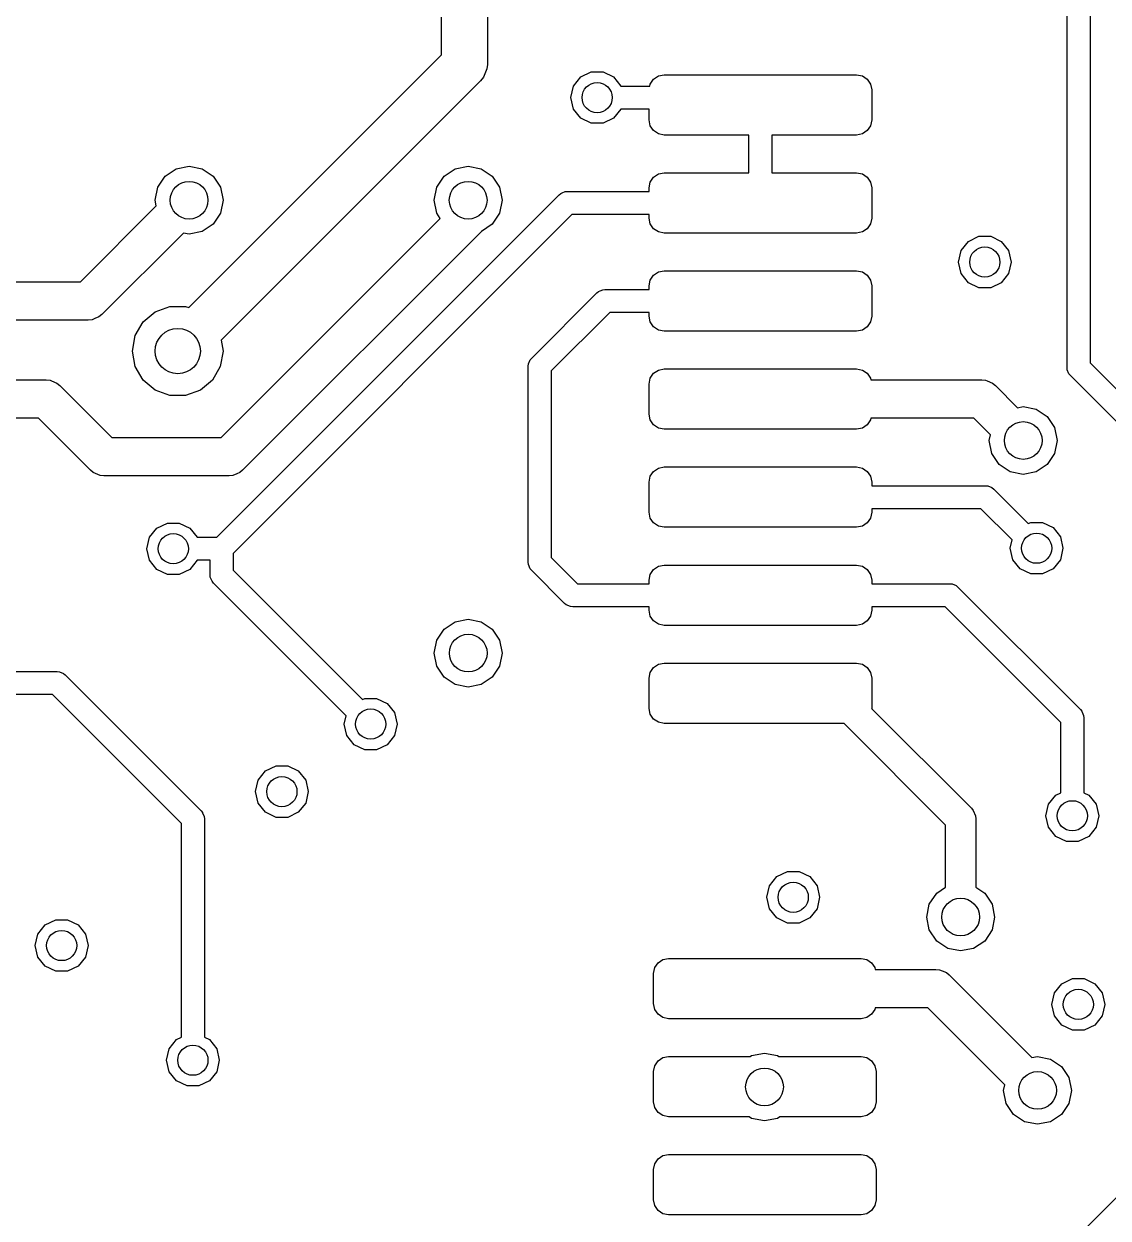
# Model space of a CAD drawing. Extents: x 0.05 to 3.89, y 0.04 to 4.21.
# Drawn here: x 2.3102 to 2.5932, y 1.1675 to 1.4791 of the extents above; entities that cross this region are included whole.
import ezdxf

# ---------------------------------------------------------------- set-up
doc = ezdxf.new("R2010")
doc.units = 0
doc.header["$MEASUREMENT"] = 0
doc.layers.add('BLACK', color=7, linetype='CONTINUOUS')

msp = doc.modelspace()

# ---------------------------------------------------------------- linework, layer by layer
at = {"layer": 'BLACK', "linetype": 'CONTINUOUS'}
for p, q in [((2.58249, 1.38942), (2.58249, 1.65862)), ((2.58849, 1.65738), (2.58849, 1.39066)), ((2.4192, 1.47099), (2.4192, 1.4808)), ((2.4312, 1.4808), (2.4312, 1.4685)), ((2.35325, 1.40504), (2.4192, 1.47099)), ((2.4312, 1.4685), (2.43108, 1.46733)), ((2.43019, 1.46517), (2.42944, 1.46426)), ((2.43108, 1.46733), (2.43019, 1.46517)), ((2.45364, 1.46283), (2.45555, 1.46523)), ((2.45555, 1.46523), (2.45831, 1.46656)), ((2.45831, 1.46656), (2.46138, 1.46656)), ((2.46138, 1.46656), (2.46414, 1.46523)), ((2.46414, 1.46523), (2.46604, 1.46284)), ((2.47372, 1.46339), (2.47458, 1.46467)), ((2.47458, 1.46467), (2.47586, 1.46552)), ((2.47586, 1.46552), (2.47736, 1.46582)), ((2.47736, 1.46582), (2.52756, 1.46582)), ((2.52756, 1.46582), (2.52907, 1.46552)), ((2.52907, 1.46552), (2.53034, 1.46467)), ((2.53034, 1.46467), (2.5312, 1.46339)), ((2.42944, 1.46426), (2.36171, 1.39653)), ((2.45295, 1.45984), (2.45364, 1.46283)), ((2.46604, 1.46284), (2.47362, 1.46284)), ((2.47362, 1.46284), (2.47372, 1.46339)), ((2.5312, 1.46339), (2.5315, 1.46188)), ((2.5315, 1.46188), (2.5315, 1.45401)), ((2.45364, 1.45685), (2.45295, 1.45984)), ((2.45555, 1.45446), (2.45364, 1.45685)), ((2.46604, 1.45684), (2.46414, 1.45446)), ((2.47343, 1.45684), (2.46604, 1.45684)), ((2.47343, 1.45401), (2.47343, 1.45684)), ((2.45831, 1.45313), (2.45555, 1.45446)), ((2.46138, 1.45313), (2.45831, 1.45313)), ((2.46414, 1.45446), (2.46138, 1.45313)), ((2.47372, 1.4525), (2.47343, 1.45401)), ((2.47458, 1.45123), (2.47372, 1.4525)), ((2.5312, 1.4525), (2.53034, 1.45123)), ((2.5315, 1.45401), (2.5312, 1.4525)), ((2.47586, 1.45037), (2.47458, 1.45123)), ((2.47736, 1.45007), (2.47586, 1.45037)), ((2.49946, 1.45007), (2.47736, 1.45007)), ((2.49946, 1.44023), (2.49946, 1.45007)), ((2.52756, 1.45007), (2.50546, 1.45007)), ((2.50546, 1.45007), (2.50546, 1.44023)), ((2.52907, 1.45037), (2.52756, 1.45007)), ((2.53034, 1.45123), (2.52907, 1.45037)), ((2.34708, 1.43933), (2.34996, 1.44125)), ((2.34996, 1.44125), (2.35335, 1.44193)), ((2.35335, 1.44193), (2.35674, 1.44125)), ((2.35674, 1.44125), (2.35961, 1.43933)), ((2.41992, 1.43933), (2.42279, 1.44125)), ((2.42279, 1.44125), (2.42618, 1.44193)), ((2.42618, 1.44193), (2.42957, 1.44125)), ((2.42957, 1.44125), (2.43244, 1.43933)), ((2.47458, 1.43908), (2.47586, 1.43993)), ((2.47586, 1.43993), (2.47736, 1.44023)), ((2.47736, 1.44023), (2.49946, 1.44023)), ((2.50546, 1.44023), (2.52756, 1.44023)), ((2.52756, 1.44023), (2.52907, 1.43993)), ((2.52907, 1.43993), (2.53034, 1.43908)), ((2.34516, 1.43646), (2.34708, 1.43933)), ((2.35961, 1.43933), (2.36153, 1.43646)), ((2.418, 1.43646), (2.41992, 1.43933)), ((2.43244, 1.43933), (2.43437, 1.43646)), ((2.47343, 1.43629), (2.47372, 1.4378)), ((2.47372, 1.4378), (2.47458, 1.43908)), ((2.53034, 1.43908), (2.5312, 1.4378)), ((2.5312, 1.4378), (2.5315, 1.43629)), ((2.34449, 1.43307), (2.34516, 1.43646)), ((2.36057, 1.34513), (2.44992, 1.43448)), ((2.36153, 1.43646), (2.3622, 1.43307)), ((2.41732, 1.43307), (2.418, 1.43646)), ((2.43437, 1.43646), (2.43504, 1.43307)), ((2.44992, 1.43448), (2.45037, 1.43485)), ((2.45037, 1.43485), (2.45069, 1.43498)), ((2.45069, 1.43498), (2.45146, 1.4353)), ((2.45146, 1.4353), (2.45204, 1.43536)), ((2.45204, 1.43536), (2.47343, 1.43536)), ((2.47343, 1.43536), (2.47343, 1.43629)), ((2.5315, 1.43629), (2.5315, 1.42842)), ((2.32497, 1.41177), (2.34478, 1.43158)), ((2.34478, 1.43158), (2.34449, 1.43307)), ((2.3622, 1.43307), (2.36153, 1.42968)), ((2.418, 1.42968), (2.41732, 1.43307)), ((2.43504, 1.43307), (2.43437, 1.42968)), ((2.36153, 1.42968), (2.35961, 1.42681)), ((2.36171, 1.37114), (2.4189, 1.42833)), ((2.45328, 1.42936), (2.36481, 1.34088)), ((2.4189, 1.42833), (2.418, 1.42968)), ((2.43437, 1.42968), (2.43244, 1.42681)), ((2.47343, 1.42936), (2.45328, 1.42936)), ((2.47343, 1.42842), (2.47343, 1.42936)), ((2.47372, 1.42691), (2.47343, 1.42842)), ((2.5315, 1.42842), (2.5312, 1.42691)), ((2.35186, 1.42451), (2.33058, 1.40323)), ((2.35335, 1.42421), (2.35186, 1.42451)), ((2.35674, 1.42489), (2.35335, 1.42421)), ((2.35961, 1.42681), (2.35674, 1.42489)), ((2.42965, 1.42494), (2.36732, 1.36261)), ((2.43244, 1.42681), (2.42965, 1.42494)), ((2.47458, 1.42564), (2.47372, 1.42691)), ((2.47586, 1.42478), (2.47458, 1.42564)), ((2.47736, 1.42448), (2.47586, 1.42478)), ((2.52756, 1.42448), (2.47736, 1.42448)), ((2.52907, 1.42478), (2.52756, 1.42448)), ((2.53034, 1.42564), (2.52907, 1.42478)), ((2.5312, 1.42691), (2.53034, 1.42564)), ((2.55482, 1.41992), (2.55673, 1.42232)), ((2.55673, 1.42232), (2.55949, 1.42365)), ((2.55949, 1.42365), (2.56256, 1.42365)), ((2.56256, 1.42365), (2.56532, 1.42232)), ((2.56532, 1.42232), (2.56723, 1.41992)), ((2.55413, 1.41693), (2.55482, 1.41992)), ((2.56723, 1.41992), (2.56791, 1.41693)), ((2.55482, 1.41394), (2.55413, 1.41693)), ((2.56791, 1.41693), (2.56723, 1.41394)), ((2.30589, 1.41177), (2.32497, 1.41177)), ((2.47343, 1.4107), (2.47372, 1.41221)), ((2.47372, 1.41221), (2.47458, 1.41349)), ((2.47458, 1.41349), (2.47586, 1.41434)), ((2.47586, 1.41434), (2.47736, 1.41464)), ((2.47736, 1.41464), (2.52756, 1.41464)), ((2.52756, 1.41464), (2.52907, 1.41434)), ((2.52907, 1.41434), (2.53034, 1.41349)), ((2.53034, 1.41349), (2.5312, 1.41221)), ((2.5312, 1.41221), (2.5315, 1.4107)), ((2.55673, 1.41154), (2.55482, 1.41394)), ((2.56723, 1.41394), (2.56532, 1.41154)), ((2.44276, 1.39189), (2.45976, 1.40889)), ((2.45976, 1.40889), (2.46022, 1.40926)), ((2.46022, 1.40926), (2.46067, 1.40945)), ((2.46067, 1.40945), (2.4613, 1.40971)), ((2.4613, 1.40971), (2.46188, 1.40977)), ((2.46188, 1.40977), (2.47343, 1.40977)), ((2.47343, 1.40977), (2.47343, 1.4107)), ((2.5315, 1.4107), (2.5315, 1.40283)), ((2.55949, 1.41021), (2.55673, 1.41154)), ((2.56256, 1.41021), (2.55949, 1.41021)), ((2.56532, 1.41154), (2.56256, 1.41021)), ((2.32982, 1.40261), (2.32876, 1.40217)), ((2.33058, 1.40323), (2.32982, 1.40261)), ((2.32982, 1.40261), (2.32982, 1.40261)), ((2.34135, 1.40129), (2.34449, 1.40393)), ((2.34449, 1.40393), (2.34834, 1.40533)), ((2.34834, 1.40533), (2.35244, 1.40533)), ((2.35244, 1.40533), (2.35325, 1.40504)), ((2.46313, 1.40377), (2.44788, 1.38852)), ((2.47343, 1.40377), (2.46313, 1.40377)), ((2.47343, 1.40283), (2.47343, 1.40377)), ((2.47372, 1.40132), (2.47343, 1.40283)), ((2.5315, 1.40283), (2.5312, 1.40132)), ((2.32704, 1.40177), (2.30589, 1.40177)), ((2.32802, 1.40186), (2.32704, 1.40177)), ((2.32876, 1.40217), (2.32802, 1.40186)), ((2.32802, 1.40186), (2.32802, 1.40186)), ((2.33929, 1.39774), (2.34135, 1.40129)), ((2.47458, 1.40004), (2.47372, 1.40132)), ((2.47586, 1.39919), (2.47458, 1.40004)), ((2.47736, 1.39889), (2.47586, 1.39919)), ((2.52907, 1.39919), (2.52756, 1.39889)), ((2.53034, 1.40004), (2.52907, 1.39919)), ((2.5312, 1.40132), (2.53034, 1.40004)), ((2.33858, 1.3937), (2.33929, 1.39774)), ((2.36171, 1.39653), (2.3622, 1.3937)), ((2.52756, 1.39889), (2.47736, 1.39889)), ((2.33929, 1.38966), (2.33858, 1.3937)), ((2.3622, 1.3937), (2.36149, 1.38966)), ((2.44188, 1.38976), (2.44194, 1.39035)), ((2.44194, 1.39035), (2.44239, 1.39143)), ((2.44239, 1.39143), (2.44276, 1.39189)), ((2.58849, 1.39066), (2.63574, 1.34341)), ((2.34135, 1.38611), (2.33929, 1.38966)), ((2.36149, 1.38966), (2.35944, 1.38611)), ((2.44188, 1.33858), (2.44188, 1.38976)), ((2.44788, 1.38852), (2.44788, 1.33983)), ((2.47372, 1.38662), (2.47458, 1.3879)), ((2.47458, 1.3879), (2.47586, 1.38875)), ((2.47586, 1.38875), (2.47736, 1.38905)), ((2.47736, 1.38905), (2.52756, 1.38905)), ((2.52756, 1.38905), (2.52907, 1.38875)), ((2.52907, 1.38875), (2.53034, 1.3879)), ((2.53034, 1.3879), (2.5312, 1.38662)), ((2.58255, 1.38883), (2.58249, 1.38942)), ((2.58299, 1.38775), (2.58255, 1.38883)), ((2.58337, 1.3873), (2.58299, 1.38775)), ((2.63061, 1.34005), (2.58337, 1.3873)), ((2.30589, 1.38617), (2.31607, 1.38617)), ((2.31607, 1.38617), (2.31704, 1.38608)), ((2.31704, 1.38608), (2.31704, 1.38608)), ((2.31704, 1.38608), (2.31745, 1.38591)), ((2.31745, 1.38591), (2.31885, 1.38533)), ((2.31885, 1.38533), (2.31885, 1.38533)), ((2.31885, 1.38533), (2.3196, 1.38471)), ((2.3196, 1.38471), (2.33317, 1.37114)), ((2.34449, 1.38347), (2.34135, 1.38611)), ((2.35944, 1.38611), (2.3563, 1.38347)), ((2.47343, 1.38511), (2.47372, 1.38662)), ((2.47343, 1.37724), (2.47343, 1.38511)), ((2.5312, 1.38662), (2.53128, 1.38617)), ((2.53128, 1.38617), (2.56026, 1.38617)), ((2.56026, 1.38617), (2.56123, 1.38608)), ((2.56123, 1.38608), (2.56123, 1.38608)), ((2.56123, 1.38608), (2.56164, 1.38591)), ((2.56164, 1.38591), (2.56303, 1.38533)), ((2.56303, 1.38533), (2.56303, 1.38533)), ((2.56303, 1.38533), (2.56379, 1.38471)), ((2.56379, 1.38471), (2.56957, 1.37893)), ((2.34834, 1.38207), (2.34449, 1.38347)), ((2.35244, 1.38207), (2.34834, 1.38207)), ((2.3563, 1.38347), (2.35244, 1.38207)), ((2.56957, 1.37893), (2.57106, 1.37923)), ((2.57106, 1.37923), (2.57445, 1.37855)), ((2.57445, 1.37855), (2.57732, 1.37663)), ((2.314, 1.37617), (2.30589, 1.37617)), ((2.32757, 1.36261), (2.314, 1.37617)), ((2.47372, 1.37573), (2.47343, 1.37724)), ((2.47458, 1.37445), (2.47372, 1.37573)), ((2.47586, 1.3736), (2.47458, 1.37445)), ((2.53034, 1.37445), (2.52907, 1.3736)), ((2.5312, 1.37573), (2.53034, 1.37445)), ((2.53128, 1.37617), (2.5312, 1.37573)), ((2.55818, 1.37617), (2.53128, 1.37617)), ((2.5625, 1.37186), (2.55818, 1.37617)), ((2.57732, 1.37663), (2.57924, 1.37376)), ((2.33317, 1.37114), (2.36171, 1.37114)), ((2.47736, 1.3733), (2.47586, 1.3736)), ((2.52756, 1.3733), (2.47736, 1.3733)), ((2.52907, 1.3736), (2.52756, 1.3733)), ((2.5622, 1.37037), (2.5625, 1.37186)), ((2.57924, 1.37376), (2.57992, 1.37037)), ((2.56288, 1.36698), (2.5622, 1.37037)), ((2.57992, 1.37037), (2.57924, 1.36698)), ((2.5648, 1.36411), (2.56288, 1.36698)), ((2.57924, 1.36698), (2.57732, 1.36411)), ((2.32832, 1.36198), (2.32757, 1.36261)), ((2.33013, 1.36124), (2.32832, 1.36198)), ((2.32832, 1.36198), (2.32832, 1.36198)), ((2.36656, 1.36198), (2.36577, 1.36166)), ((2.36732, 1.36261), (2.36656, 1.36198)), ((2.36656, 1.36198), (2.36656, 1.36198)), ((2.47372, 1.36103), (2.47458, 1.36231)), ((2.47458, 1.36231), (2.47586, 1.36316)), ((2.47586, 1.36316), (2.47736, 1.36346)), ((2.47736, 1.36346), (2.52756, 1.36346)), ((2.52756, 1.36346), (2.52907, 1.36316)), ((2.52907, 1.36316), (2.53034, 1.36231)), ((2.53034, 1.36231), (2.5312, 1.36103)), ((2.56767, 1.36219), (2.5648, 1.36411)), ((2.57106, 1.36151), (2.56767, 1.36219)), ((2.57445, 1.36219), (2.57106, 1.36151)), ((2.57732, 1.36411), (2.57445, 1.36219)), ((2.3311, 1.36114), (2.33013, 1.36124)), ((2.36378, 1.36114), (2.3311, 1.36114)), ((2.36475, 1.36124), (2.36378, 1.36114)), ((2.36475, 1.36124), (2.36475, 1.36124)), ((2.36577, 1.36166), (2.36475, 1.36124)), ((2.47343, 1.35952), (2.47372, 1.36103)), ((2.47343, 1.35165), (2.47343, 1.35952)), ((2.5312, 1.36103), (2.5315, 1.35952)), ((2.5315, 1.35952), (2.5315, 1.35858)), ((2.5315, 1.35858), (2.56122, 1.35858)), ((2.56122, 1.35858), (2.5618, 1.35853)), ((2.5618, 1.35853), (2.56288, 1.35808)), ((2.56288, 1.35808), (2.56334, 1.35771)), ((2.56334, 1.35771), (2.57237, 1.34867)), ((2.55997, 1.35258), (2.5315, 1.35258)), ((2.5315, 1.35258), (2.5315, 1.35165)), ((2.56814, 1.34441), (2.55997, 1.35258)), ((2.47372, 1.35014), (2.47343, 1.35165)), ((2.47458, 1.34886), (2.47372, 1.35014)), ((2.5312, 1.35014), (2.53034, 1.34886)), ((2.5315, 1.35165), (2.5312, 1.35014)), ((2.34301, 1.34512), (2.34492, 1.34751)), ((2.34492, 1.34751), (2.34768, 1.34884)), ((2.34768, 1.34884), (2.35075, 1.34884)), ((2.35075, 1.34884), (2.35351, 1.34751)), ((2.35351, 1.34751), (2.35541, 1.34513)), ((2.47586, 1.34801), (2.47458, 1.34886)), ((2.47736, 1.34771), (2.47586, 1.34801)), ((2.52756, 1.34771), (2.47736, 1.34771)), ((2.52907, 1.34801), (2.52756, 1.34771)), ((2.53034, 1.34886), (2.52907, 1.34801)), ((2.57237, 1.34867), (2.57301, 1.34898)), ((2.57301, 1.34898), (2.57607, 1.34898)), ((2.57607, 1.34898), (2.57884, 1.34764)), ((2.57884, 1.34764), (2.58075, 1.34525)), ((2.34232, 1.34213), (2.34301, 1.34512)), ((2.35541, 1.34513), (2.36057, 1.34513)), ((2.56765, 1.34226), (2.56814, 1.34441)), ((2.58075, 1.34525), (2.58143, 1.34226)), ((2.34301, 1.33914), (2.34232, 1.34213)), ((2.36481, 1.34088), (2.36481, 1.33653)), ((2.56833, 1.33927), (2.56765, 1.34226)), ((2.58143, 1.34226), (2.58075, 1.33927)), ((2.34492, 1.33674), (2.34301, 1.33914)), ((2.35541, 1.33913), (2.35351, 1.33674)), ((2.35881, 1.33913), (2.35541, 1.33913)), ((2.35881, 1.33528), (2.35881, 1.33913)), ((2.44194, 1.338), (2.44188, 1.33858)), ((2.44239, 1.33692), (2.44194, 1.338)), ((2.44276, 1.33646), (2.44239, 1.33692)), ((2.44788, 1.33983), (2.45471, 1.33299)), ((2.47458, 1.33671), (2.47586, 1.33757)), ((2.47586, 1.33757), (2.47736, 1.33787)), ((2.47736, 1.33787), (2.52756, 1.33787)), ((2.52756, 1.33787), (2.52907, 1.33757)), ((2.52907, 1.33757), (2.53034, 1.33671)), ((2.57025, 1.33687), (2.56833, 1.33927)), ((2.57301, 1.33554), (2.57025, 1.33687)), ((2.57884, 1.33687), (2.57607, 1.33554)), ((2.58075, 1.33927), (2.57884, 1.33687)), ((2.34768, 1.33541), (2.34492, 1.33674)), ((2.35075, 1.33541), (2.34768, 1.33541)), ((2.35351, 1.33674), (2.35075, 1.33541)), ((2.35887, 1.3347), (2.35881, 1.33528)), ((2.35932, 1.33362), (2.35887, 1.3347)), ((2.36481, 1.33653), (2.39856, 1.30278)), ((2.45135, 1.32787), (2.44276, 1.33646)), ((2.47343, 1.33393), (2.47372, 1.33544)), ((2.47343, 1.33299), (2.47343, 1.33393)), ((2.47372, 1.33544), (2.47458, 1.33671)), ((2.53034, 1.33671), (2.5312, 1.33544)), ((2.5312, 1.33544), (2.5315, 1.33393)), ((2.5315, 1.33393), (2.5315, 1.33299)), ((2.57607, 1.33554), (2.57301, 1.33554)), ((2.35969, 1.33316), (2.35932, 1.33362)), ((2.39433, 1.29852), (2.35969, 1.33316)), ((2.45471, 1.33299), (2.47343, 1.33299)), ((2.5315, 1.33299), (2.5519, 1.33299)), ((2.5519, 1.33299), (2.55248, 1.33294)), ((2.55248, 1.33294), (2.55356, 1.33249)), ((2.55356, 1.33249), (2.55402, 1.33212)), ((2.55402, 1.33212), (2.58598, 1.30015)), ((2.4518, 1.3275), (2.45135, 1.32787)), ((2.45289, 1.32705), (2.4518, 1.3275)), ((2.45347, 1.32699), (2.45289, 1.32705)), ((2.47343, 1.32699), (2.45347, 1.32699)), ((2.47343, 1.32606), (2.47343, 1.32699)), ((2.47372, 1.32455), (2.47343, 1.32606)), ((2.47458, 1.32327), (2.47372, 1.32455)), ((2.5312, 1.32455), (2.53034, 1.32327)), ((2.5315, 1.32606), (2.5312, 1.32455)), ((2.55065, 1.32699), (2.5315, 1.32699)), ((2.5315, 1.32699), (2.5315, 1.32606)), ((2.58086, 1.29679), (2.55065, 1.32699)), ((2.41993, 1.32116), (2.42281, 1.32308)), ((2.42281, 1.32308), (2.4262, 1.32376)), ((2.4262, 1.32376), (2.42959, 1.32308)), ((2.42959, 1.32308), (2.43246, 1.32116)), ((2.47586, 1.32242), (2.47458, 1.32327)), ((2.47736, 1.32212), (2.47586, 1.32242)), ((2.52756, 1.32212), (2.47736, 1.32212)), ((2.52907, 1.32242), (2.52756, 1.32212)), ((2.53034, 1.32327), (2.52907, 1.32242)), ((2.41734, 1.3149), (2.41801, 1.31829)), ((2.41801, 1.31829), (2.41993, 1.32116)), ((2.43246, 1.32116), (2.43438, 1.31829)), ((2.43438, 1.31829), (2.43505, 1.3149)), ((2.41801, 1.31151), (2.41734, 1.3149)), ((2.43505, 1.3149), (2.43438, 1.31151)), ((2.47458, 1.31112), (2.47586, 1.31198)), ((2.47586, 1.31198), (2.47736, 1.31228)), ((2.47736, 1.31228), (2.52756, 1.31228)), ((2.52756, 1.31228), (2.52907, 1.31198)), ((2.52907, 1.31198), (2.53034, 1.31112)), ((2.30564, 1.31009), (2.3189, 1.31009)), ((2.3189, 1.31009), (2.31948, 1.31003)), ((2.31948, 1.31003), (2.32056, 1.30958)), ((2.32056, 1.30958), (2.32102, 1.30921)), ((2.32102, 1.30921), (2.35645, 1.27377)), ((2.41993, 1.30863), (2.41801, 1.31151)), ((2.43438, 1.31151), (2.43246, 1.30863)), ((2.47343, 1.30834), (2.47372, 1.30985)), ((2.47372, 1.30985), (2.47458, 1.31112)), ((2.53034, 1.31112), (2.5312, 1.30985)), ((2.5312, 1.30985), (2.5315, 1.30834)), ((2.42281, 1.30671), (2.41993, 1.30863)), ((2.4262, 1.30604), (2.42281, 1.30671)), ((2.42959, 1.30671), (2.4262, 1.30604)), ((2.43246, 1.30863), (2.42959, 1.30671)), ((2.47343, 1.30047), (2.47343, 1.30834)), ((2.5315, 1.30834), (2.5315, 1.30047)), ((2.31765, 1.30409), (2.3061, 1.30409)), ((2.35133, 1.27041), (2.31765, 1.30409)), ((2.39856, 1.30278), (2.3992, 1.30308)), ((2.3992, 1.30308), (2.40226, 1.30308)), ((2.40226, 1.30308), (2.40502, 1.30175)), ((2.40502, 1.30175), (2.40694, 1.29936)), ((2.47372, 1.29896), (2.47343, 1.30047)), ((2.5315, 1.30047), (2.53149, 1.30045)), ((2.53149, 1.30045), (2.55751, 1.27444)), ((2.58598, 1.30015), (2.58635, 1.2997)), ((2.58635, 1.2997), (2.58643, 1.29952)), ((2.58643, 1.29952), (2.5868, 1.29862)), ((2.39384, 1.29637), (2.39433, 1.29852)), ((2.39452, 1.29338), (2.39384, 1.29637)), ((2.40694, 1.29936), (2.40762, 1.29637)), ((2.40762, 1.29637), (2.40694, 1.29338)), ((2.47458, 1.29768), (2.47372, 1.29896)), ((2.47586, 1.29683), (2.47458, 1.29768)), ((2.47736, 1.29653), (2.47586, 1.29683)), ((2.52428, 1.29653), (2.47736, 1.29653)), ((2.55079, 1.27002), (2.52428, 1.29653)), ((2.58086, 1.27845), (2.58086, 1.29679)), ((2.5868, 1.29862), (2.58686, 1.29803)), ((2.58686, 1.29803), (2.58686, 1.27845)), ((2.39643, 1.29098), (2.39452, 1.29338)), ((2.40694, 1.29338), (2.40502, 1.29098)), ((2.3992, 1.28965), (2.39643, 1.29098)), ((2.40502, 1.29098), (2.40226, 1.28965)), ((2.40226, 1.28965), (2.3992, 1.28965)), ((2.37135, 1.28173), (2.37326, 1.28413)), ((2.37326, 1.28413), (2.37603, 1.28546)), ((2.37603, 1.28546), (2.37909, 1.28546)), ((2.37909, 1.28546), (2.38185, 1.28413)), ((2.38185, 1.28413), (2.38377, 1.28173)), ((2.37067, 1.27874), (2.37135, 1.28173)), ((2.38377, 1.28173), (2.38445, 1.27874)), ((2.37135, 1.27575), (2.37067, 1.27874)), ((2.38445, 1.27874), (2.38377, 1.27575)), ((2.57765, 1.27543), (2.57956, 1.27783)), ((2.57956, 1.27783), (2.58086, 1.27845)), ((2.58686, 1.27845), (2.58815, 1.27783)), ((2.58815, 1.27783), (2.59007, 1.27543)), ((2.37326, 1.27335), (2.37135, 1.27575)), ((2.38377, 1.27575), (2.38185, 1.27335)), ((2.57697, 1.27244), (2.57765, 1.27543)), ((2.59007, 1.27543), (2.59075, 1.27244)), ((2.35645, 1.27377), (2.35683, 1.27332)), ((2.35683, 1.27332), (2.35687, 1.27321)), ((2.35687, 1.27321), (2.35727, 1.27224)), ((2.35727, 1.27224), (2.35733, 1.27165)), ((2.35733, 1.27165), (2.35733, 1.21467)), ((2.37603, 1.27202), (2.37326, 1.27335)), ((2.37909, 1.27202), (2.37603, 1.27202)), ((2.38185, 1.27335), (2.37909, 1.27202)), ((2.55751, 1.27444), (2.558, 1.27384)), ((2.558, 1.27384), (2.55858, 1.27242)), ((2.55858, 1.27242), (2.55866, 1.27166)), ((2.55866, 1.27166), (2.55866, 1.25385)), ((2.57765, 1.26945), (2.57697, 1.27244)), ((2.59075, 1.27244), (2.59007, 1.26945)), ((2.35133, 1.21467), (2.35133, 1.27041)), ((2.55079, 1.25385), (2.55079, 1.27002)), ((2.57956, 1.26705), (2.57765, 1.26945)), ((2.59007, 1.26945), (2.58815, 1.26705)), ((2.58233, 1.26572), (2.57956, 1.26705)), ((2.58539, 1.26572), (2.58233, 1.26572)), ((2.58815, 1.26705), (2.58539, 1.26572)), ((2.50482, 1.25417), (2.50673, 1.25657)), ((2.50673, 1.25657), (2.50949, 1.2579)), ((2.50949, 1.2579), (2.51256, 1.2579)), ((2.51256, 1.2579), (2.51532, 1.25657)), ((2.51532, 1.25657), (2.51723, 1.25417)), ((2.50413, 1.25118), (2.50482, 1.25417)), ((2.51723, 1.25417), (2.51791, 1.25118)), ((2.54846, 1.25229), (2.55079, 1.25385)), ((2.55866, 1.25385), (2.56099, 1.25229)), ((2.50482, 1.24819), (2.50413, 1.25118)), ((2.51791, 1.25118), (2.51723, 1.24819)), ((2.54654, 1.24942), (2.54846, 1.25229)), ((2.56099, 1.25229), (2.56291, 1.24942)), ((2.50673, 1.24579), (2.50482, 1.24819)), ((2.51723, 1.24819), (2.51532, 1.24579)), ((2.54586, 1.24603), (2.54654, 1.24942)), ((2.56291, 1.24942), (2.56358, 1.24603)), ((2.31387, 1.24157), (2.31578, 1.24397)), ((2.31578, 1.24397), (2.31855, 1.2453)), ((2.31855, 1.2453), (2.32161, 1.2453)), ((2.32161, 1.2453), (2.32437, 1.24397)), ((2.32437, 1.24397), (2.32629, 1.24157)), ((2.50949, 1.24446), (2.50673, 1.24579)), ((2.51256, 1.24446), (2.50949, 1.24446)), ((2.51532, 1.24579), (2.51256, 1.24446)), ((2.54654, 1.24264), (2.54586, 1.24603)), ((2.56358, 1.24603), (2.56291, 1.24264)), ((2.31319, 1.23858), (2.31387, 1.24157)), ((2.32629, 1.24157), (2.32697, 1.23858)), ((2.54846, 1.23976), (2.54654, 1.24264)), ((2.56291, 1.24264), (2.56099, 1.23976)), ((2.31387, 1.23559), (2.31319, 1.23858)), ((2.32697, 1.23858), (2.32629, 1.23559)), ((2.55133, 1.23784), (2.54846, 1.23976)), ((2.55472, 1.23717), (2.55133, 1.23784)), ((2.55811, 1.23784), (2.55472, 1.23717)), ((2.56099, 1.23976), (2.55811, 1.23784)), ((2.31578, 1.2332), (2.31387, 1.23559)), ((2.32629, 1.23559), (2.32437, 1.2332)), ((2.47487, 1.23281), (2.47573, 1.23408)), ((2.47573, 1.23408), (2.477, 1.23494)), ((2.477, 1.23494), (2.47851, 1.23524)), ((2.47851, 1.23524), (2.52871, 1.23524)), ((2.52871, 1.23524), (2.53021, 1.23494)), ((2.53021, 1.23494), (2.53149, 1.23408)), ((2.53149, 1.23408), (2.53234, 1.23281)), ((2.31855, 1.23187), (2.31578, 1.2332)), ((2.32161, 1.23187), (2.31855, 1.23187)), ((2.32437, 1.2332), (2.32161, 1.23187)), ((2.47457, 1.2313), (2.47487, 1.23281)), ((2.47457, 1.22343), (2.47457, 1.2313)), ((2.53234, 1.23281), (2.53243, 1.23236)), ((2.53243, 1.23236), (2.54823, 1.23236)), ((2.54823, 1.23236), (2.5492, 1.23227)), ((2.5492, 1.23227), (2.5492, 1.23227)), ((2.5492, 1.23227), (2.54991, 1.23197)), ((2.54991, 1.23197), (2.55101, 1.23152)), ((2.55101, 1.23152), (2.55101, 1.23152)), ((2.55101, 1.23152), (2.55176, 1.2309)), ((2.55176, 1.2309), (2.57331, 1.20935)), ((2.57923, 1.22622), (2.58114, 1.22862)), ((2.58114, 1.22862), (2.5839, 1.22995)), ((2.5839, 1.22995), (2.58697, 1.22995)), ((2.58697, 1.22995), (2.58973, 1.22862)), ((2.58973, 1.22862), (2.59164, 1.22622)), ((2.57854, 1.22323), (2.57923, 1.22622)), ((2.59164, 1.22622), (2.59232, 1.22323)), ((2.47487, 1.22192), (2.47457, 1.22343)), ((2.47573, 1.22064), (2.47487, 1.22192)), ((2.53234, 1.22192), (2.53149, 1.22064)), ((2.53243, 1.22236), (2.53234, 1.22192)), ((2.54616, 1.22236), (2.53243, 1.22236)), ((2.56624, 1.20228), (2.54616, 1.22236)), ((2.57923, 1.22024), (2.57854, 1.22323)), ((2.59232, 1.22323), (2.59164, 1.22024)), ((2.477, 1.21979), (2.47573, 1.22064)), ((2.47851, 1.21949), (2.477, 1.21979)), ((2.52871, 1.21949), (2.47851, 1.21949)), ((2.53021, 1.21979), (2.52871, 1.21949)), ((2.53149, 1.22064), (2.53021, 1.21979)), ((2.58114, 1.21784), (2.57923, 1.22024)), ((2.59164, 1.22024), (2.58973, 1.21784)), ((2.5839, 1.21651), (2.58114, 1.21784)), ((2.58697, 1.21651), (2.5839, 1.21651)), ((2.58973, 1.21784), (2.58697, 1.21651)), ((2.34812, 1.21165), (2.35004, 1.21405)), ((2.35004, 1.21405), (2.35133, 1.21467)), ((2.35733, 1.21467), (2.35863, 1.21405)), ((2.35863, 1.21405), (2.36054, 1.21165)), ((2.34744, 1.20866), (2.34812, 1.21165)), ((2.36054, 1.21165), (2.36122, 1.20866)), ((2.47573, 1.20849), (2.477, 1.20935)), ((2.477, 1.20935), (2.47851, 1.20965)), ((2.47851, 1.20965), (2.4998, 1.20965)), ((2.4998, 1.20965), (2.50013, 1.20986)), ((2.50013, 1.20986), (2.50352, 1.21054)), ((2.50352, 1.21054), (2.50691, 1.20986)), ((2.50691, 1.20986), (2.50723, 1.20965)), ((2.50723, 1.20965), (2.52871, 1.20965)), ((2.52871, 1.20965), (2.53021, 1.20935)), ((2.53021, 1.20935), (2.53149, 1.20849)), ((2.57331, 1.20935), (2.5748, 1.20965)), ((2.5748, 1.20965), (2.57819, 1.20897)), ((2.34812, 1.20567), (2.34744, 1.20866)), ((2.36122, 1.20866), (2.36054, 1.20567)), ((2.47457, 1.20571), (2.47487, 1.20722)), ((2.47487, 1.20722), (2.47573, 1.20849)), ((2.53149, 1.20849), (2.53234, 1.20722)), ((2.53234, 1.20722), (2.53264, 1.20571)), ((2.55128, 1.12875), (2.63061, 1.20809)), ((2.57819, 1.20897), (2.58107, 1.20705)), ((2.58107, 1.20705), (2.58299, 1.20418)), ((2.35004, 1.20327), (2.34812, 1.20567)), ((2.3528, 1.20194), (2.35004, 1.20327)), ((2.35863, 1.20327), (2.35586, 1.20194)), ((2.36054, 1.20567), (2.35863, 1.20327)), ((2.47457, 1.19783), (2.47457, 1.20571)), ((2.53264, 1.20571), (2.53264, 1.19783)), ((2.58299, 1.20418), (2.58366, 1.20079)), ((2.35586, 1.20194), (2.3528, 1.20194)), ((2.56594, 1.20079), (2.56624, 1.20228)), ((2.56662, 1.1974), (2.56594, 1.20079)), ((2.58366, 1.20079), (2.58299, 1.1974)), ((2.47487, 1.19633), (2.47457, 1.19783)), ((2.53264, 1.19783), (2.53234, 1.19633)), ((2.56854, 1.19452), (2.56662, 1.1974)), ((2.58299, 1.1974), (2.58107, 1.19452)), ((2.47573, 1.19505), (2.47487, 1.19633)), ((2.477, 1.1942), (2.47573, 1.19505)), ((2.47851, 1.1939), (2.477, 1.1942)), ((2.49952, 1.1939), (2.47851, 1.1939)), ((2.50013, 1.19349), (2.49952, 1.1939)), ((2.50751, 1.1939), (2.50691, 1.19349)), ((2.52871, 1.1939), (2.50751, 1.1939)), ((2.53021, 1.1942), (2.52871, 1.1939)), ((2.53149, 1.19505), (2.53021, 1.1942)), ((2.53234, 1.19633), (2.53149, 1.19505)), ((2.57141, 1.1926), (2.56854, 1.19452)), ((2.58107, 1.19452), (2.57819, 1.1926)), ((2.50352, 1.19282), (2.50013, 1.19349)), ((2.50691, 1.19349), (2.50352, 1.19282)), ((2.5748, 1.19193), (2.57141, 1.1926)), ((2.57819, 1.1926), (2.5748, 1.19193)), ((2.47457, 1.18012), (2.47487, 1.18162)), ((2.47487, 1.18162), (2.47573, 1.1829)), ((2.47573, 1.1829), (2.477, 1.18376)), ((2.477, 1.18376), (2.47851, 1.18406)), ((2.47851, 1.18406), (2.52871, 1.18406)), ((2.52871, 1.18406), (2.53021, 1.18376)), ((2.53021, 1.18376), (2.53149, 1.1829)), ((2.53149, 1.1829), (2.53234, 1.18162)), ((2.53234, 1.18162), (2.53264, 1.18012)), ((2.47457, 1.17224), (2.47457, 1.18012)), ((2.53264, 1.18012), (2.53264, 1.17224)), ((2.47487, 1.17074), (2.47457, 1.17224)), ((2.53264, 1.17224), (2.53234, 1.17074)), ((2.47573, 1.16946), (2.47487, 1.17074)), ((2.477, 1.16861), (2.47573, 1.16946)), ((2.47851, 1.16831), (2.477, 1.16861)), ((2.53021, 1.16861), (2.52871, 1.16831)), ((2.53149, 1.16946), (2.53021, 1.16861)), ((2.53234, 1.17074), (2.53149, 1.16946)), ((2.52871, 1.16831), (2.47851, 1.16831))]:
    msp.add_line(p, q, dxfattribs=at)
at = {"layer": 'BLACK'}
for centre, radius in [((2.45984, 1.45984), 0.00394), ((2.35335, 1.43307), 0.00492), ((2.42618, 1.43307), 0.00492), ((2.56102, 1.41693), 0.00394), ((2.35039, 1.3937), 0.00591), ((2.57106, 1.37037), 0.00492), ((2.34921, 1.34213), 0.00394), ((2.57454, 1.34226), 0.00394), ((2.4262, 1.3149), 0.00492), ((2.40073, 1.29637), 0.00394), ((2.37756, 1.27874), 0.00394), ((2.58386, 1.27244), 0.00394), ((2.51102, 1.25118), 0.00394), ((2.55472, 1.24603), 0.00492), ((2.32008, 1.23858), 0.00394), ((2.58543, 1.22323), 0.00394), ((2.35433, 1.20866), 0.00394), ((2.50352, 1.20168), 0.00492), ((2.5748, 1.20079), 0.00492)]:
    msp.add_circle(centre, radius, dxfattribs=at)

doc.saveas('drawing.dxf')
